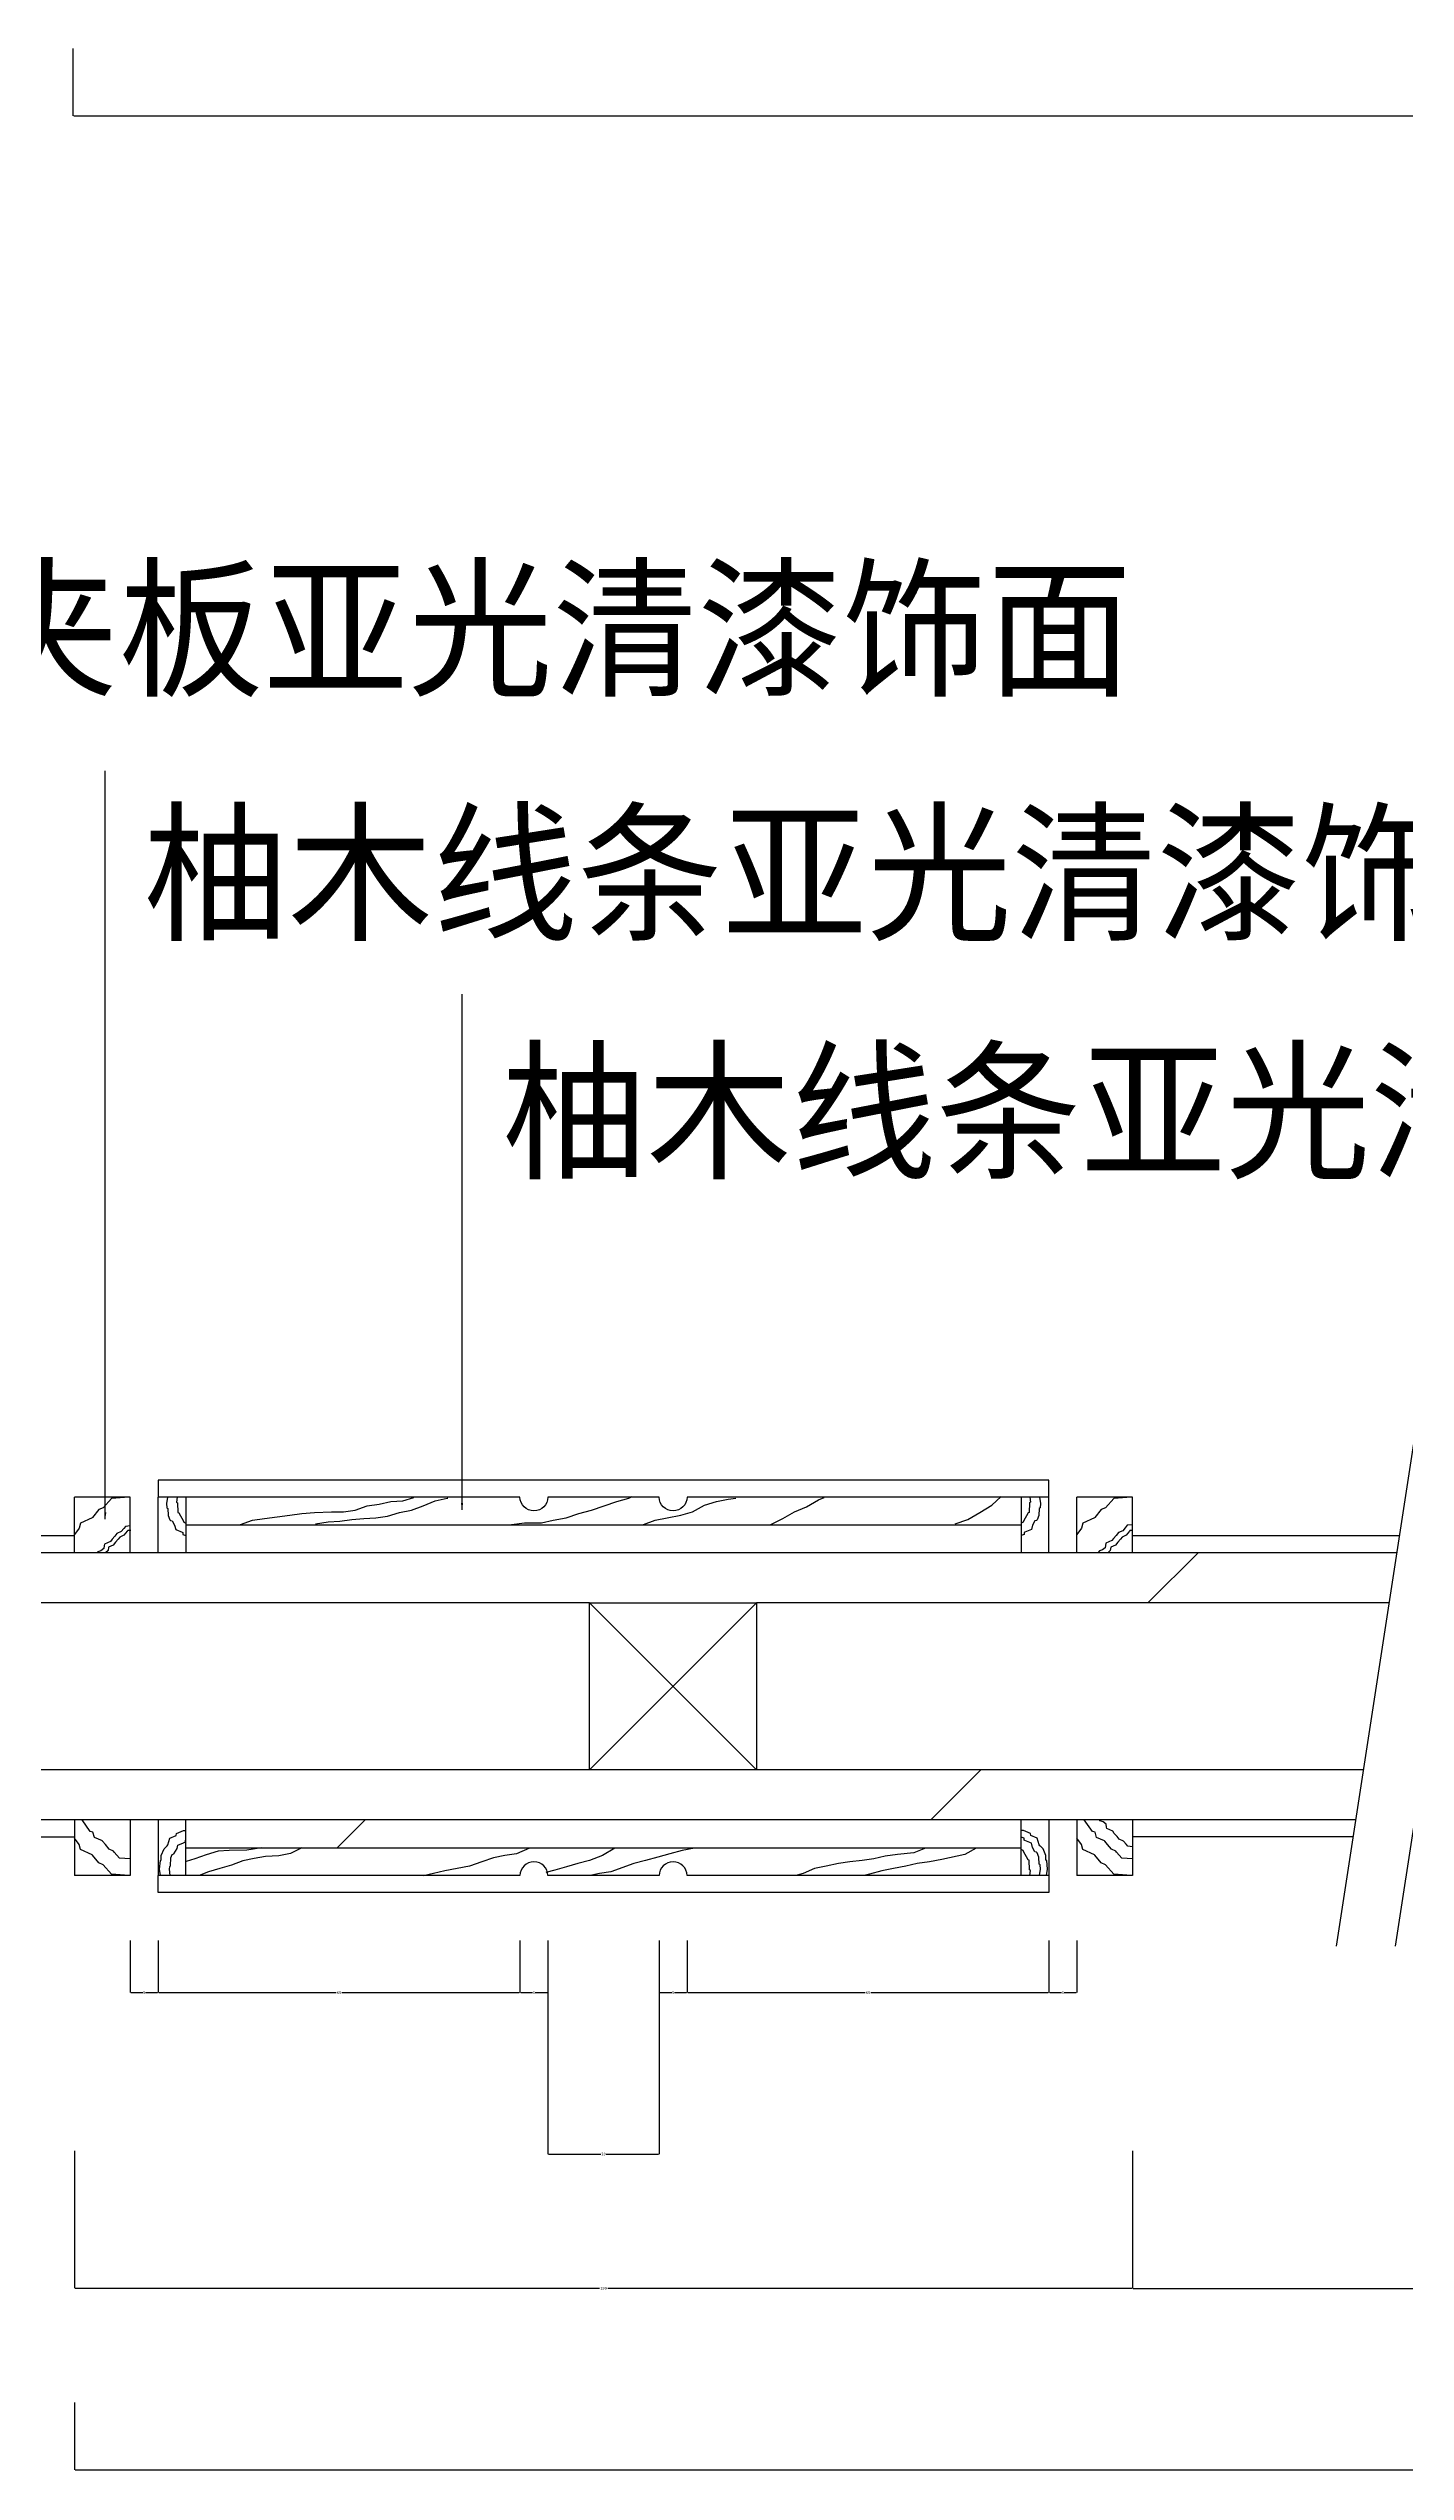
# Model space of a CAD drawing. Header units: metres. Extents: x 226 to 3527, y 156 to 4697.
# Drawn here: x 1089 to 1577, y 156 to 1027 of the extents above; entities that cross this region are included whole.
import ezdxf

# ---------------------------------------------------------------- set-up
doc = ezdxf.new("R2010")
doc.units = ezdxf.units.M
for name, color, linetype in [('3', 3, 'Continuous'), ('4', 4, 'Continuous'), ('7', 7, 'Continuous'), ('BH', 3, 'Continuous'), ('DIM', 3, 'Continuous'), ('TEXT', 3, 'Continuous')]:
    doc.layers.add(name, color=color, linetype=linetype)
doc.dimstyles.get("Standard").update_dxf_attribs({"dimtxt": 2.5, "dimasz": 2.5, "dimexe": 1.25, "dimexo": 0.625, "dimtad": 1, "dimcen": 2.5, "dimazin": 3, "dimtfac": 1, "dimtmove": 0, "dimatfit": 3})

# ---------------------------------------------------------------- blocks, each defined once
blk = doc.blocks.new('*D4')
for p, q in [((1098.72, 181.03), (1098.72, 156.89)), ((2134.89, 181.03), (2134.89, 156.89)), ((1098.97, 156.89), (1615.305, 156.89)), ((1618.305, 156.89), (2134.64, 156.89))]:
    blk.add_line(p, q)
at = {"layer": 'Defpoints'}
for p in [(1098.72, 181.03), (2134.89, 181.03), (1098.72, 156.89)]:
    blk.add_point(p, dxfattribs=at)
at = {"layer": 'TEXT', "insert": (1616.805, 156.89), "char_height": 1, "attachment_point": 5}
blk.add_mtext('565', dxfattribs=at)
blk = doc.blocks.new('*D5')
for p, q in [((1098.15, 1026.57), (1098.15, 1002.43)), ((2118.62, 1026.57), (2118.62, 1002.43)), ((1098.4, 1002.43), (1606.885, 1002.43)), ((1609.885, 1002.43), (2118.37, 1002.43))]:
    blk.add_line(p, q)
at = {"layer": 'Defpoints'}
for p in [(1098.15, 1026.57), (2118.62, 1026.57), (1098.15, 1002.43)]:
    blk.add_point(p, dxfattribs=at)
at = {"layer": 'TEXT', "insert": (1608.385, 1002.43), "char_height": 1, "attachment_point": 5}
blk.add_mtext('565', dxfattribs=at)
blk = doc.blocks.new('*D16')
for p, q in [((1478.71, 271.37), (1478.71, 221.95)), ((1994.88, 267.27), (1994.88, 221.95)), ((1478.96, 221.95), (1735.295, 221.95)), ((1738.295, 221.95), (1994.63, 221.95))]:
    blk.add_line(p, q)
at = {"layer": 'Defpoints'}
for p in [(1478.71, 271.37), (1994.88, 267.27), (1478.71, 221.95)]:
    blk.add_point(p, dxfattribs=at)
at = {"layer": 'DIM', "insert": (1736.795, 221.95), "char_height": 1, "attachment_point": 5}
blk.add_mtext('305', dxfattribs=at)
blk = doc.blocks.new('*D17')
for p, q in [((1098.71, 271.37), (1098.71, 222.06)), ((1478.71, 269.48), (1478.71, 222.06)), ((1098.96, 222.06), (1287.21, 222.06)), ((1290.21, 222.06), (1478.46, 222.06))]:
    blk.add_line(p, q)
at = {"layer": 'Defpoints'}
for p in [(1098.71, 271.37), (1478.71, 269.48), (1098.71, 222.06)]:
    blk.add_point(p, dxfattribs=at)
at = {"layer": 'DIM', "insert": (1288.71, 222.06), "char_height": 1, "attachment_point": 5}
blk.add_mtext('190', dxfattribs=at)
blk = doc.blocks.new('*D18')
for p, q in [((1308.71, 346.94), (1308.71, 328.24)), ((1318.71, 346.94), (1318.71, 328.24)), ((1308.96, 328.24), (1313.21, 328.24)), ((1314.21, 328.24), (1318.46, 328.24))]:
    blk.add_line(p, q)
at = {"layer": 'Defpoints'}
for p in [(1308.71, 346.94), (1318.71, 346.94), (1308.71, 328.24)]:
    blk.add_point(p, dxfattribs=at)
at = {"layer": 'DIM', "insert": (1313.71, 328.24), "char_height": 1, "attachment_point": 5}
blk.add_mtext('5', dxfattribs=at)
blk = doc.blocks.new('*D19')
for p, q in [((1268.71, 346.94), (1268.71, 270.28)), ((1308.71, 346.94), (1308.71, 270.28)), ((1268.96, 270.28), (1287.71, 270.28)), ((1289.71, 270.28), (1308.46, 270.28))]:
    blk.add_line(p, q)
at = {"layer": 'Defpoints'}
for p in [(1268.71, 346.94), (1308.71, 346.94), (1268.71, 270.28)]:
    blk.add_point(p, dxfattribs=at)
at = {"layer": 'DIM', "insert": (1288.71, 270.28), "char_height": 1, "attachment_point": 5}
blk.add_mtext('20', dxfattribs=at)
blk = doc.blocks.new('*D20')
for p, q in [((1128.71, 346.94), (1128.71, 328.24)), ((1258.71, 346.94), (1258.71, 328.24)), ((1128.96, 328.24), (1192.71, 328.24)), ((1194.71, 328.24), (1258.46, 328.24))]:
    blk.add_line(p, q)
at = {"layer": 'Defpoints'}
for p in [(1128.71, 346.94), (1258.71, 346.94), (1128.71, 328.24)]:
    blk.add_point(p, dxfattribs=at)
at = {"layer": 'DIM', "insert": (1193.71, 328.24), "char_height": 1, "attachment_point": 5}
blk.add_mtext('65', dxfattribs=at)
blk = doc.blocks.new('*D21')
for p, q in [((1118.71, 346.94), (1118.71, 328.24)), ((1128.71, 346.94), (1128.71, 328.24)), ((1118.96, 328.24), (1123.21, 328.24)), ((1124.21, 328.24), (1128.46, 328.24))]:
    blk.add_line(p, q)
at = {"layer": 'Defpoints'}
for p in [(1118.71, 346.94), (1128.71, 346.94), (1118.71, 328.24)]:
    blk.add_point(p, dxfattribs=at)
at = {"layer": 'DIM', "insert": (1123.71, 328.24), "char_height": 1, "attachment_point": 5}
blk.add_mtext('5', dxfattribs=at)
blk = doc.blocks.new('*D22')
for p, q in [((1258.71, 346.94), (1258.71, 328.24)), ((1268.71, 346.94), (1268.71, 328.24)), ((1258.96, 328.24), (1263.21, 328.24)), ((1264.21, 328.24), (1268.46, 328.24))]:
    blk.add_line(p, q)
at = {"layer": 'Defpoints'}
for p in [(1258.71, 346.94), (1268.71, 346.94), (1258.71, 328.24)]:
    blk.add_point(p, dxfattribs=at)
at = {"layer": 'DIM', "insert": (1263.71, 328.24), "char_height": 1, "attachment_point": 5}
blk.add_mtext('5', dxfattribs=at)
blk = doc.blocks.new('*D23')
for p, q in [((1318.71, 346.94), (1318.71, 328.24)), ((1448.71, 346.94), (1448.71, 328.24)), ((1318.96, 328.24), (1382.71, 328.24)), ((1384.71, 328.24), (1448.46, 328.24))]:
    blk.add_line(p, q)
at = {"layer": 'Defpoints'}
for p in [(1318.71, 346.94), (1448.71, 346.94), (1318.71, 328.24)]:
    blk.add_point(p, dxfattribs=at)
at = {"layer": 'DIM', "insert": (1383.71, 328.24), "char_height": 1, "attachment_point": 5}
blk.add_mtext('65', dxfattribs=at)
blk = doc.blocks.new('*D24')
for p, q in [((1448.71, 346.94), (1448.71, 328.24)), ((1458.71, 346.94), (1458.71, 328.24)), ((1448.96, 328.24), (1453.21, 328.24)), ((1454.21, 328.24), (1458.46, 328.24))]:
    blk.add_line(p, q)
at = {"layer": 'Defpoints'}
for p in [(1448.71, 346.94), (1458.71, 346.94), (1448.71, 328.24)]:
    blk.add_point(p, dxfattribs=at)
at = {"layer": 'DIM', "insert": (1453.71, 328.24), "char_height": 1, "attachment_point": 5}
blk.add_mtext('5', dxfattribs=at)

msp = doc.modelspace()

# ---------------------------------------------------------------- hatches: boundary and pattern name
at = {"layer": '3'}
h = msp.add_hatch(dxfattribs=at)
h.set_pattern_fill('DOLMIT', scale=40)
h.paths.add_polyline_path([(765.4, 486.27), (760.83, 468.27), (1283.62, 468.27), (1343.62, 468.27), (1570.8, 468.27), (1573.57, 486.27)])
h.paths.add_polyline_path([(1558.79, 390.27), (1561.56, 408.27), (1343.62, 408.27), (1283.62, 408.27), (745.61, 408.27), (741.04, 390.27)])
at = {"layer": 'BH'}
h = msp.add_hatch(dxfattribs=at)
h.set_pattern_fill('DOLMIT', scale=32)
h.paths.add_polyline_path([(1438.71, 486.27), (1438.71, 496.27), (1138.71, 496.27), (1138.71, 486.27)])
h.paths.add_polyline_path([(1138.71, 390.27), (1138.71, 380.27), (1438.71, 380.27), (1438.71, 390.27), (1428.71, 390.27)])

# ---------------------------------------------------------------- linework, layer by layer
at = {"layer": '3'}
for p, q in [((1581.29, 536.36), (1551.81, 344.96)), ((1602.48, 536.36), (1573, 344.96))]:
    msp.add_line(p, q, dxfattribs=at)
at = {"layer": '4'}
for p, q in [((1118.71, 506.27), (1098.71, 506.27)), ((1098.71, 486.27), (1098.71, 506.27)), ((1118.71, 486.27), (1118.71, 506.27)), ((1128.71, 486.27), (1128.71, 506.27)), ((1138.71, 506.27), (1138.71, 486.27)), ((1448.71, 506.27), (1418.71, 506.27)), ((1438.71, 506.27), (1438.71, 486.27)), ((1448.71, 506.27), (1448.71, 512.27)), ((1448.71, 486.27), (1448.71, 506.27)), ((1478.71, 506.27), (1458.71, 506.27)), ((1458.71, 486.27), (1458.71, 506.27)), ((1478.71, 486.27), (1478.71, 506.27)), ((1098.71, 492.27), (766.93, 492.27)), ((1574.5, 492.27), (1478.71, 492.27)), ((1118.71, 486.27), (1098.71, 486.27)), ((1448.71, 486.27), (1418.71, 486.27)), ((1478.71, 486.27), (1458.71, 486.27)), ((739.51, 384.27), (1098.71, 384.27)), ((1118.71, 390.27), (1098.71, 390.27)), ((1098.71, 390.27), (1098.71, 370.27)), ((1118.71, 390.27), (1118.71, 370.27)), ((1428.71, 390.27), (1128.71, 390.27)), ((1128.71, 390.27), (1128.71, 370.27)), ((1138.71, 370.27), (1138.71, 390.27)), ((1448.71, 390.27), (1428.71, 390.27)), ((1438.71, 370.27), (1438.71, 390.27)), ((1478.71, 390.27), (1458.71, 390.27)), ((1458.71, 390.27), (1458.71, 370.27)), ((1478.71, 390.27), (1478.71, 370.27)), ((1557.86, 384.27), (1478.71, 384.27)), ((1118.71, 370.27), (1098.71, 370.27)), ((1448.71, 370.27), (1428.71, 370.27)), ((1448.71, 370.27), (1448.71, 364.27)), ((1478.71, 370.27), (1458.71, 370.27))]:
    msp.add_line(p, q, dxfattribs=at)
for points in [[(1448.71, 506.27), (1318.71, 506.27, -1), (1308.71, 506.27), (1268.71, 506.27, -1), (1258.71, 506.27), (1128.71, 506.27)], [(1448.71, 390.27), (1448.71, 370.27), (1318.71, 370.27, 1), (1308.71, 370.27), (1268.71, 370.27, 1), (1258.71, 370.27), (1128.71, 370.27)]]:
    msp.add_lwpolyline(points, format="xyb", dxfattribs=at)
msp.add_lwpolyline([(1343.62, 408.27), (1283.62, 408.27), (1283.62, 468.27), (1343.62, 468.27)], close=True, dxfattribs=at)
at = {"layer": '7'}
for p, q in [((1138.71, 496.27), (1438.71, 496.27)), ((1573.57, 486.27), (765.4, 486.27)), ((1283.62, 468.27), (760.83, 468.27)), ((1570.8, 468.27), (1343.62, 468.27)), ((1283.62, 408.27), (745.61, 408.27)), ((1561.56, 408.27), (1343.62, 408.27)), ((1558.79, 390.27), (741.04, 390.27)), ((1138.71, 380.27), (1438.71, 380.27))]:
    msp.add_line(p, q, dxfattribs=at)
for points in [[(1448.71, 512.27), (1128.71, 512.27), (1128.71, 506.27)], [(1448.71, 364.27), (1128.71, 364.27), (1128.71, 370.27)]]:
    msp.add_lwpolyline(points, dxfattribs=at)
at = {"layer": 'BH'}
for p, q in [((1283.62, 468.27), (1343.62, 408.27)), ((1283.62, 408.27), (1343.62, 468.27))]:
    msp.add_line(p, q, dxfattribs=at)
for points in [[(1118.18, 506.27), (1111.95, 505.72), (1109.05, 502.41), (1107.46, 501.73), (1105.21, 498.92), (1105.07, 498.76), (1100.83, 496.86), (1100.33, 495.1), (1098.71, 492.83)], [(1132.06, 506.27), (1131.79, 503.92), (1131.92, 502.36), (1132.25, 502.17), (1132.31, 499.63), (1132.96, 498.07), (1133.16, 497.87), (1133.75, 497.68), (1134.59, 496.18), (1135.05, 494.62), (1137.39, 493.64), (1137.59, 493.51), (1137.65, 492.86), (1138.37, 492.53), (1138.71, 492.53)], [(1135.59, 506.27), (1135.37, 504.38), (1135.7, 504.18), (1135.79, 500.69), (1136.13, 500.57), (1137.84, 497.55), (1137.94, 497.2), (1138.71, 496.88)], [(1158.34, 496.38), (1162.61, 497.91), (1166.89, 498.52), (1171.47, 499.13), (1176.04, 499.74), (1180.32, 500.35), (1184.9, 500.65), (1191, 500.96), (1195.27, 500.96), (1199.55, 501.57), (1203.82, 503.09), (1208.09, 503.7), (1212.36, 504.62), (1216.64, 504.92), (1220.61, 506.14)], [(1185.2, 496.69), (1189.78, 497.3), (1194.05, 497.6), (1198.32, 498.21), (1202.6, 498.52), (1206.87, 498.82), (1211.14, 499.43), (1215.42, 500.65), (1219.69, 501.57), (1223.96, 503.09), (1228.24, 504.92), (1232.51, 505.84), (1232.81, 505.84)], [(1255.71, 496.38), (1260.28, 496.99), (1266.39, 496.99), (1270.66, 497.91), (1275.24, 498.82), (1279.82, 500.35), (1284.4, 501.57), (1288.97, 503.09), (1293.55, 504.62), (1297.82, 505.84), (1299.05, 506.45)], [(1303.01, 496.38), (1307.29, 497.91), (1311.56, 498.82), (1316.44, 499.74), (1320.72, 500.96), (1324.99, 503.4), (1329.26, 504.62), (1333.53, 505.53), (1336.28, 505.84)], [(1348.8, 496.38), (1353.07, 498.52), (1357.34, 500.96), (1361.61, 502.79), (1365.89, 505.23), (1368.02, 506.14)], [(1415.03, 496.69), (1419.61, 498.21), (1423.88, 500.65), (1428.15, 503.4), (1431.51, 506.45)], [(1445.35, 506.27), (1445.63, 503.92), (1445.5, 502.36), (1445.17, 502.17), (1445.11, 499.63), (1444.45, 498.07), (1444.26, 497.87), (1443.67, 497.68), (1442.83, 496.18), (1442.37, 494.62), (1440.03, 493.64), (1439.83, 493.51), (1439.76, 492.86), (1439.05, 492.53), (1438.71, 492.53)], [(1441.83, 506.27), (1442.05, 504.38), (1441.72, 504.18), (1441.63, 500.69), (1441.29, 500.57), (1439.58, 497.55), (1439.48, 497.2), (1438.71, 496.88)], [(1478.18, 506.27), (1471.95, 505.72), (1469.05, 502.41), (1467.46, 501.73), (1465.21, 498.92), (1465.07, 498.76), (1460.83, 496.86), (1460.33, 495.1), (1458.71, 492.83)], [(1478.71, 496.27), (1476.82, 496.11), (1476.07, 495.25), (1476.07, 495.25), (1475.21, 494.17), (1475.21, 494.17), (1473.7, 493.52), (1473.7, 493.52), (1472.83, 492.45), (1472.83, 492.45), (1471.86, 491.37), (1471.86, 491.37), (1471.32, 490.61), (1471.32, 490.61), (1469.17, 489.64), (1469.17, 489.64), (1468.95, 488.89), (1468.95, 488.89), (1468.84, 488.03), (1467.98, 487.27), (1466.8, 486.95), (1466.31, 486.27)], [(1118.74, 495.88), (1117.02, 495.72), (1116.38, 494.99), (1115.46, 493.84), (1113.95, 493.19), (1113.14, 492.19), (1112.18, 491.12), (1111.59, 490.29), (1109.5, 489.36), (1109.35, 488.81), (1109.22, 487.83), (1108.18, 486.91), (1107.04, 486.6), (1106.81, 486.27)], [(1118.88, 494.28), (1117.8, 494.19), (1117.6, 493.96), (1116.45, 492.53), (1114.94, 491.88), (1114.36, 491.15), (1113.43, 490.11), (1112.64, 489.01), (1110.88, 488.22), (1110.73, 487.02), (1109.88, 486.27)], [(1478.88, 494.28), (1477.8, 494.19), (1477.6, 493.96), (1476.45, 492.53), (1474.94, 491.88), (1474.36, 491.15), (1473.43, 490.11), (1472.64, 489.01), (1470.88, 488.22), (1470.73, 487.02), (1469.88, 486.27)], [(1118.18, 370.28), (1111.95, 370.83), (1109.05, 374.14), (1107.46, 374.82), (1105.21, 377.63), (1105.07, 377.79), (1100.83, 379.69), (1100.33, 381.45), (1098.71, 383.72)], [(1118.71, 376.26), (1114.87, 376.6), (1113, 378.73), (1112.71, 379.1), (1111.2, 379.74), (1109.78, 381.51), (1108.74, 382.67), (1108.7, 382.73), (1105.83, 384.02), (1105.31, 385.86), (1104.37, 386.12), (1101.4, 390.27)], [(1129.55, 370.27), (1129.28, 372.58), (1129.54, 375.67), (1129.78, 375.82), (1129.83, 377.45), (1130.85, 379.9), (1131.81, 380.86), (1132.04, 380.94), (1132.27, 381.35), (1132.98, 383.78), (1135.24, 384.72), (1135.31, 385.37), (1137.83, 386.52), (1138.71, 386.52)], [(1133.07, 370.27), (1132.8, 372.64), (1132.88, 373.59), (1133.23, 373.81), (1133.31, 376.71), (1133.77, 377.83), (1134.43, 378.05), (1135.52, 379.98), (1135.87, 381.19), (1137.87, 382.02), (1138.54, 382.47), (1138.59, 383.02), (1138.71, 383.02)], [(1447.87, 370.27), (1448.14, 372.58), (1447.88, 375.67), (1447.63, 375.82), (1447.59, 377.45), (1446.57, 379.9), (1445.61, 380.86), (1445.38, 380.94), (1445.14, 381.35), (1444.43, 383.78), (1442.17, 384.72), (1442.11, 385.37), (1439.59, 386.52), (1438.71, 386.52)], [(1445.35, 370.27), (1445.63, 372.63), (1445.5, 374.19), (1445.17, 374.38), (1445.11, 376.92), (1444.45, 378.48), (1444.26, 378.68), (1443.67, 378.87), (1442.83, 380.37), (1442.37, 381.93), (1440.03, 382.91), (1439.83, 383.04), (1439.76, 383.69), (1439.05, 384.02), (1438.71, 384.02)], [(1478.18, 370.28), (1471.95, 370.83), (1469.05, 374.14), (1467.46, 374.82), (1465.21, 377.63), (1465.07, 377.79), (1460.83, 379.69), (1460.33, 381.45), (1458.71, 383.72)], [(1478.71, 376.26), (1474.87, 376.6), (1473, 378.73), (1472.71, 379.1), (1471.2, 379.74), (1469.78, 381.51), (1468.74, 382.67), (1468.7, 382.73), (1465.83, 384.02), (1465.31, 385.86), (1464.37, 386.12), (1461.4, 390.27)], [(1478.74, 380.67), (1477.02, 380.83), (1476.38, 381.56), (1475.46, 382.71), (1473.95, 383.36), (1473.14, 384.36), (1472.18, 385.43), (1471.59, 386.26), (1469.5, 387.19), (1469.35, 387.74), (1469.22, 388.72), (1468.18, 389.64), (1467.04, 389.95), (1466.81, 390.27)], [(1165.88, 380.28), (1160.6, 379.43), (1154.26, 379.33), (1150.25, 379.01), (1146.03, 377.75), (1141.91, 376.27), (1138.75, 375.32)], [(1180.34, 380.28), (1176.22, 378.17), (1172.11, 377.43), (1167.25, 377.11), (1163.24, 376.48), (1159.12, 375.64), (1155.11, 374.05), (1150.89, 372.89), (1146.87, 371.63), (1143.5, 370.36)], [(1262.14, 380.19), (1257.42, 378.13), (1253.29, 377.54), (1249.16, 376.66), (1245.03, 375.18), (1240.6, 373.71), (1236.18, 372.82), (1231.75, 371.94), (1227.62, 371.06), (1224.08, 370.17)], [(1292.82, 380.19), (1288.39, 377.54), (1283.67, 375.77), (1279.54, 374.59), (1275.41, 373.41), (1271.28, 372.23), (1268.04, 371.35)], [(1321.43, 380.19), (1317.01, 379.31), (1312.58, 378.13), (1308.16, 376.95), (1303.73, 375.77), (1299.6, 374.59), (1291.34, 371.64), (1287.21, 371.06), (1284.56, 370.47)], [(1404.33, 380.19), (1400.2, 378.43), (1394.3, 377.84), (1389.87, 377.25), (1385.74, 376.36), (1381.61, 375.77), (1377.19, 375.18), (1373.06, 374.59), (1368.63, 373.71), (1364.5, 372.82), (1360.37, 371.06), (1358.31, 370.47)], [(1422.61, 380.19), (1418.48, 377.84), (1410.23, 376.07), (1405.8, 375.18), (1401.38, 374.59), (1397.25, 373.71), (1392.82, 372.82), (1388.69, 371.94), (1384.27, 370.76), (1382.79, 370.47)], [(1441.83, 370.27), (1442.05, 372.17), (1441.72, 372.37), (1441.63, 375.86), (1441.29, 375.98), (1439.58, 379), (1439.48, 379.35), (1438.71, 379.67)]]:
    msp.add_lwpolyline(points, dxfattribs=at)

# ---------------------------------------------------------------- texts
at = {"layer": 'TEXT', "char_height": 40, "attachment_point": 1}
for s, insert in [('花樟夹板亚光清漆饰面', (958.53, 838.08)), ('柚木线条亚光清漆饰面', (1123.4, 750.29)), ('柚木线条亚光清漆饰面', (1252.2, 664.73))]:
    msp.add_mtext(s, dxfattribs=dict(at, insert=insert))

# ---------------------------------------------------------------- dimensions: what is measured, and where the dimension line sits
at = {"layer": 'DIM'}
for base, p1, p2, text, picture, middle in [((1118.71, 328.24), (1118.71, 346.94), (1128.71, 346.94), '5', '*D21', (1123.71, 328.24)), ((1128.71, 328.24), (1128.71, 346.94), (1258.71, 346.94), '65', '*D20', (1193.71, 328.24)), ((1258.71, 328.24), (1258.71, 346.94), (1268.71, 346.94), '5', '*D22', (1263.71, 328.24)), ((1268.71, 270.28), (1268.71, 346.94), (1308.71, 346.94), '20', '*D19', (1288.71, 270.28)), ((1308.71, 328.24), (1308.71, 346.94), (1318.71, 346.94), '5', '*D18', (1313.71, 328.24)), ((1318.71, 328.24), (1318.71, 346.94), (1448.71, 346.94), '65', '*D23', (1383.71, 328.24)), ((1448.71, 328.24), (1448.71, 346.94), (1458.71, 346.94), '5', '*D24', (1453.71, 328.24)), ((1098.71, 222.06), (1098.71, 271.37), (1478.71, 269.48), '190', '*D17', (1288.71, 222.06)), ((1478.71, 221.95), (1478.71, 271.37), (1994.88, 267.27), '305', '*D16', (1736.795, 221.95))]:
    dim = msp.add_linear_dim(base=base, p1=p1, p2=p2, text=text, dimstyle='Standard', dxfattribs=at)
    dim.commit()
    dim.dimension.update_dxf_attribs({"geometry": picture, "text_midpoint": middle})
at = {"layer": 'TEXT'}
for base, p1, p2, picture, middle in [((1098.15, 1002.43), (1098.15, 1026.57), (2118.62, 1026.57), '*D5', (1608.385, 1002.43)), ((1098.72, 156.89), (1098.72, 181.03), (2134.89, 181.03), '*D4', (1616.805, 156.89))]:
    dim = msp.add_linear_dim(base=base, p1=p1, p2=p2, text='565', dimstyle='Standard', dxfattribs=at)
    dim.commit()
    dim.dimension.update_dxf_attribs({"geometry": picture, "text_midpoint": middle})

# ---------------------------------------------------------------- leaders
at = {"layer": 'BH'}
for points in [[(1109.75, 498.3), (1109.75, 767.06)], [(1237.89, 501.67), (1237.89, 686.93)]]:
    msp.add_leader(points, dimstyle='Standard', dxfattribs=at)

doc.saveas('drawing.dxf')
